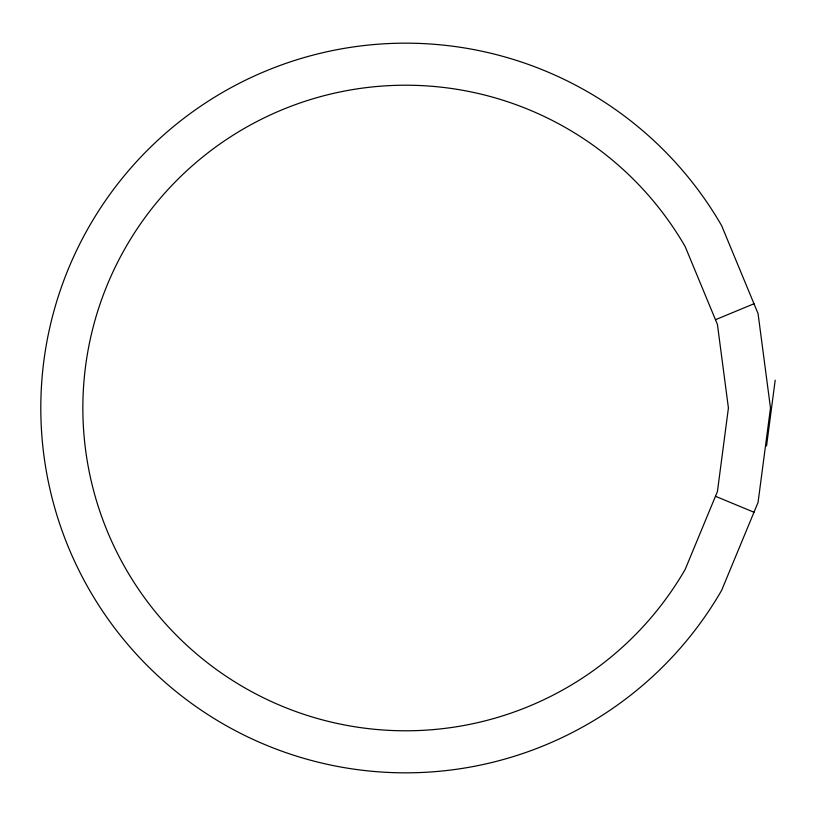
<?xml version="1.0" encoding="UTF-8"?>
<svg xmlns="http://www.w3.org/2000/svg" width="816" height="816" viewBox="0 0 816 816"><rect width="100%" height="100%" fill="white"/><g stroke="black" fill="none" stroke-linecap="round" stroke-linejoin="round"><path stroke-width="1.22" d="M766.54 445.964L775.2 380.164M715.469 319.719L753.984 303.756M715.469 496.281L753.984 512.244M728.423 408L717.427 491.548L685.185 569.395A322.789 322.789 0 0 1 198.155 655.268A322.789 322.789 0 0 1 198.155 160.732A322.789 322.789 0 0 1 685.185 246.605L717.427 324.452L728.423 408M770.488 408L758.054 502.432L721.599 590.417A364.844 364.844 0 0 1 171.125 687.48A364.844 364.844 0 0 1 171.125 128.52A364.844 364.844 0 0 1 721.599 225.583L758.054 313.568L770.488 408"/></g></svg>
